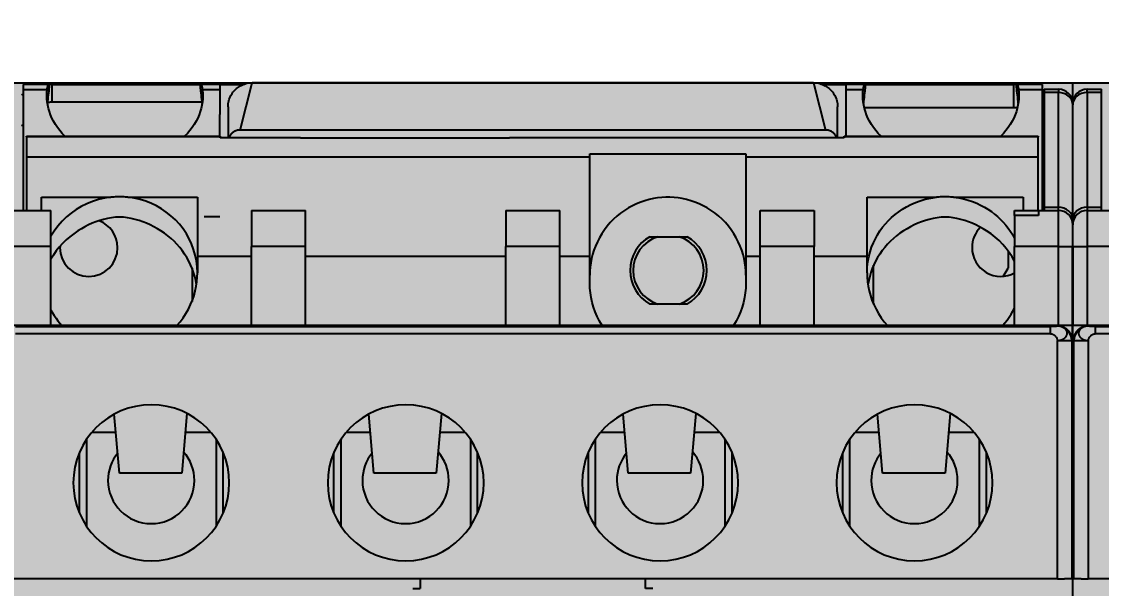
# Model space of a CAD drawing. Extents: x -20 to 2016, y -5898 to 916.
# Drawn here: x 684.91 to 729.9, y 775.01 to 798.63 of the extents above; entities that cross this region are included whole.
import ezdxf

# ---------------------------------------------------------------- set-up
doc = ezdxf.new("R2010")
doc.units = 0
doc.layers.add('MAIN-1', color=7, linetype='Continuous')
doc.layers.add('SYMS', color=7, linetype='Continuous')
doc.dimstyles.new('ISO-25', dxfattribs={"dimtxt": 2.5, "dimasz": 2.5, "dimexe": 1.25, "dimexo": 0.625, "dimtad": 1, "dimtxsty": 'Standard', "dimcen": 2.5, "dimadec": 0, "dimazin": 0, "dimtfac": 1, "dimtmove": 0, "dimatfit": 3, "dimfxl": 1, "dimarcsym": 0})

# ---------------------------------------------------------------- blocks, each defined once
blk = doc.blocks.new('*D42')
at = {"layer": 'Defpoints', "color": 0, "transparency": 16777216}
for p in [(778.839, 886.31), (287.054, 787.563), (778.839, 787.563)]:
    blk.add_point(p, dxfattribs=at)
at = {"layer": 'SYMS', "color": 0, "lineweight": -2, "transparency": 16777216}
for p, q in [((287.054, 788.188), (287.054, 887.56)), ((778.839, 788.188), (778.839, 887.56)), ((289.554, 886.31), (776.339, 886.31))]:
    blk.add_line(p, q, dxfattribs=at)
at = {"layer": 'SYMS', "color": 0, "transparency": 16777216}
for points in [[(289.554, 886.727), (289.554, 885.894), (287.054, 886.31)], [(776.339, 886.727), (776.339, 885.894), (778.839, 886.31)]]:
    blk.add_solid(points, dxfattribs=at)
at = {"layer": 'SYMS', "color": 0, "transparency": 16777216, "insert": (532.946, 888.394), "char_height": 2.5, "attachment_point": 5}
blk.add_mtext('491,79', dxfattribs=at)

msp = doc.modelspace()

# ---------------------------------------------------------------- hatches: boundary and pattern name
at = {"layer": 'SYMS', "true_color": 0x636466}
h = msp.add_hatch(color=251, dxfattribs=at)
h.dxf.hatch_style = 1
h.paths.add_polyline_path([(683.722, 725.585), (728.7, 725.585), (728.7, 796.085), (683.722, 796.085)])
h = msp.add_hatch(color=251, dxfattribs=at)
h.dxf.hatch_style = 1
h.paths.add_polyline_path([(728.711, 725.585), (773.689, 725.585), (773.689, 796.085), (728.711, 796.085)])

# ---------------------------------------------------------------- linework, layer by layer
at = {"layer": 'MAIN-1'}
for p, q in [((686.04, 796.015), (684.976, 796.015)), ((684.976, 796.015), (684.976, 795.788)), ((685.983, 795.851), (685.986, 795.87)), ((685.986, 795.87), (685.989, 795.887)), ((685.989, 795.887), (685.992, 795.904)), ((685.992, 795.904), (685.996, 795.92)), ((685.996, 795.92), (685.999, 795.934)), ((685.999, 795.934), (686.003, 795.948)), ((686.003, 795.948), (686.007, 795.961)), ((686.007, 795.961), (686.011, 795.972)), ((686.011, 795.972), (686.015, 795.982)), ((686.015, 795.982), (686.019, 795.991)), ((686.019, 795.991), (686.022, 795.998)), ((686.022, 795.998), (686.026, 796.004)), ((686.026, 796.004), (686.03, 796.009)), ((686.03, 796.009), (686.033, 796.012)), ((686.033, 796.012), (686.036, 796.014)), ((686.036, 796.014), (686.04, 796.015)), ((686.04, 796.015), (686.043, 796.014)), ((686.043, 796.014), (686.046, 796.011)), ((686.067, 796.012), (686.046, 796.011)), ((686.046, 796.011), (686.049, 796.007)), ((686.049, 796.007), (686.051, 796.002)), ((686.051, 796.002), (686.053, 795.994)), ((686.053, 795.86), (686.051, 795.839)), ((686.053, 795.994), (686.054, 795.985)), ((686.054, 795.88), (686.053, 795.86)), ((686.054, 795.985), (686.056, 795.974)), ((686.056, 795.899), (686.054, 795.88)), ((686.056, 795.974), (686.056, 795.962)), ((686.056, 795.962), (686.057, 795.949)), ((686.057, 795.934), (686.056, 795.917)), ((686.056, 795.917), (686.056, 795.899)), ((686.057, 795.949), (686.057, 795.934)), ((686.088, 796.013), (686.067, 796.012)), ((686.108, 796.014), (686.088, 796.013)), ((686.129, 796.014), (686.108, 796.014)), ((686.15, 796.015), (686.129, 796.014)), ((686.17, 796.015), (686.15, 796.015)), ((686.17, 796.015), (692.383, 796.015)), ((686.17, 796.015), (686.17, 795.274)), ((692.366, 795.962), (692.367, 795.974)), ((692.366, 795.948), (692.366, 795.962)), ((692.366, 795.933), (692.366, 795.948)), ((692.366, 795.916), (692.366, 795.933)), ((692.367, 795.898), (692.366, 795.916)), ((692.367, 795.974), (692.368, 795.985)), ((692.368, 795.879), (692.367, 795.898)), ((692.368, 795.985), (692.37, 795.994)), ((692.37, 795.859), (692.368, 795.879)), ((692.37, 795.994), (692.372, 796.001)), ((692.372, 795.838), (692.37, 795.859)), ((692.372, 796.001), (692.374, 796.007)), ((692.374, 796.007), (692.377, 796.011)), ((692.377, 796.011), (692.38, 796.014)), ((692.38, 796.014), (692.383, 796.015)), ((692.383, 796.015), (692.386, 796.014)), ((693.171, 796.015), (692.383, 796.015)), ((692.386, 796.014), (692.39, 796.012)), ((692.39, 796.012), (692.393, 796.009)), ((692.393, 796.009), (692.397, 796.004)), ((692.397, 796.004), (692.4, 795.998)), ((692.4, 795.998), (692.404, 795.991)), ((692.404, 795.991), (692.408, 795.982)), ((692.408, 795.982), (692.412, 795.972)), ((692.412, 795.972), (692.416, 795.961)), ((692.416, 795.961), (692.419, 795.948)), ((692.419, 795.948), (692.423, 795.934)), ((692.423, 795.934), (692.427, 795.92)), ((692.427, 795.92), (692.43, 795.904)), ((692.43, 795.904), (692.434, 795.887)), ((692.434, 795.887), (692.437, 795.87)), ((692.437, 795.87), (692.44, 795.851)), ((693.171, 796.015), (694.145, 796.015)), ((693.171, 796.015), (693.171, 794.76)), ((693.861, 795.842), (693.902, 795.875)), ((693.902, 795.875), (693.945, 795.907)), ((693.945, 795.907), (693.99, 795.936)), ((693.99, 795.936), (694.037, 795.963)), ((694.011, 794.115), (694.511, 796.085)), ((694.037, 795.963), (694.086, 795.989)), ((694.086, 795.989), (694.138, 796.012)), ((694.138, 796.012), (694.192, 796.032)), ((694.192, 796.032), (694.248, 796.05)), ((694.248, 796.05), (694.308, 796.065)), ((694.308, 796.065), (694.372, 796.076)), ((694.372, 796.076), (694.439, 796.082)), ((694.439, 796.082), (694.511, 796.085)), ((717.911, 796.085), (694.511, 796.085)), ((717.911, 796.085), (717.983, 796.082)), ((717.911, 796.085), (718.411, 794.115)), ((717.983, 796.082), (718.051, 796.076)), ((718.051, 796.076), (718.114, 796.065)), ((718.114, 796.065), (718.174, 796.05)), ((718.174, 796.05), (718.231, 796.032)), ((718.231, 796.032), (718.285, 796.012)), ((718.277, 796.015), (719.251, 796.015)), ((718.285, 796.012), (718.336, 795.989)), ((718.336, 795.989), (718.385, 795.963)), ((718.385, 795.963), (718.432, 795.936)), ((718.432, 795.936), (718.477, 795.907)), ((718.477, 795.907), (718.52, 795.875)), ((718.52, 795.875), (718.561, 795.842)), ((720.04, 796.015), (719.251, 796.015)), ((719.251, 796.015), (719.251, 794.76)), ((719.983, 795.851), (719.986, 795.87)), ((719.986, 795.87), (719.989, 795.887)), ((719.989, 795.887), (719.992, 795.904)), ((719.992, 795.904), (719.996, 795.92)), ((719.996, 795.92), (719.999, 795.934)), ((719.999, 795.934), (720.003, 795.948)), ((720.003, 795.948), (720.007, 795.961)), ((720.007, 795.961), (720.011, 795.972)), ((720.011, 795.972), (720.015, 795.982)), ((720.015, 795.982), (720.019, 795.991)), ((720.019, 795.991), (720.022, 795.998)), ((720.022, 795.998), (720.026, 796.004)), ((720.026, 796.004), (720.03, 796.009)), ((720.03, 796.009), (720.033, 796.012)), ((720.033, 796.012), (720.036, 796.014)), ((720.036, 796.014), (720.04, 796.015)), ((720.04, 796.015), (720.043, 796.014)), ((720.04, 796.015), (726.252, 796.015)), ((720.043, 796.014), (720.046, 796.011)), ((720.046, 796.011), (720.049, 796.007)), ((720.049, 796.007), (720.051, 796.002)), ((720.051, 796.002), (720.053, 795.994)), ((720.053, 795.86), (720.051, 795.839)), ((720.053, 795.994), (720.054, 795.985)), ((720.054, 795.88), (720.053, 795.86)), ((720.054, 795.985), (720.056, 795.974)), ((720.056, 795.899), (720.054, 795.88)), ((720.056, 795.974), (720.056, 795.962)), ((720.056, 795.962), (720.057, 795.949)), ((720.057, 795.934), (720.056, 795.917)), ((720.056, 795.917), (720.056, 795.899)), ((720.057, 795.949), (720.057, 795.934)), ((726.252, 795.041), (726.252, 796.015)), ((726.273, 796.015), (726.252, 796.015)), ((726.294, 796.014), (726.273, 796.015)), ((726.314, 796.014), (726.294, 796.014)), ((726.335, 796.013), (726.314, 796.014)), ((726.356, 796.012), (726.335, 796.013)), ((726.376, 796.011), (726.356, 796.012)), ((726.366, 795.962), (726.367, 795.974)), ((726.366, 795.948), (726.366, 795.962)), ((726.366, 795.933), (726.366, 795.948)), ((726.366, 795.916), (726.366, 795.933)), ((726.367, 795.898), (726.366, 795.916)), ((726.367, 795.974), (726.368, 795.985)), ((726.368, 795.879), (726.367, 795.898)), ((726.368, 795.985), (726.37, 795.994)), ((726.37, 795.859), (726.368, 795.879)), ((726.37, 795.994), (726.372, 796.001)), ((726.372, 795.838), (726.37, 795.859)), ((726.372, 796.001), (726.374, 796.007)), ((726.374, 796.007), (726.377, 796.011)), ((726.377, 796.011), (726.38, 796.014)), ((726.38, 796.014), (726.383, 796.015)), ((727.446, 796.015), (726.383, 796.015)), ((726.383, 796.015), (726.386, 796.014)), ((726.386, 796.014), (726.39, 796.012)), ((726.39, 796.012), (726.393, 796.009)), ((726.393, 796.009), (726.397, 796.004)), ((726.397, 796.004), (726.4, 795.998)), ((726.4, 795.998), (726.404, 795.991)), ((726.404, 795.991), (726.408, 795.982)), ((726.408, 795.982), (726.412, 795.972)), ((726.412, 795.972), (726.416, 795.961)), ((726.416, 795.961), (726.419, 795.948)), ((726.419, 795.948), (726.423, 795.934)), ((726.423, 795.934), (726.427, 795.92)), ((726.427, 795.92), (726.43, 795.904)), ((726.43, 795.904), (726.434, 795.887)), ((726.434, 795.887), (726.437, 795.87)), ((726.437, 795.87), (726.44, 795.851)), ((727.446, 795.788), (727.446, 796.015)), ((684.922, 795.578), (684.911, 795.569)), ((684.933, 795.586), (684.922, 795.578)), ((684.944, 795.595), (684.933, 795.586)), ((684.954, 795.603), (684.944, 795.595)), ((684.965, 795.611), (684.954, 795.603)), ((684.976, 795.62), (684.965, 795.611)), ((684.976, 795.788), (684.976, 790.769)), ((685.974, 795.788), (684.976, 795.788)), ((685.961, 795.552), (685.962, 795.592)), ((685.965, 795.421), (685.961, 795.552)), ((685.962, 795.592), (685.963, 795.632)), ((685.963, 795.632), (685.965, 795.671)), ((685.965, 795.671), (685.967, 795.711)), ((685.978, 795.289), (685.965, 795.421)), ((685.967, 795.711), (685.97, 795.749)), ((685.97, 795.749), (685.974, 795.788)), ((685.974, 795.788), (685.977, 795.81)), ((685.977, 795.81), (685.98, 795.831)), ((685.98, 795.831), (685.983, 795.851)), ((686.01, 795.48), (686.001, 795.394)), ((686.019, 795.567), (686.01, 795.48)), ((686.029, 795.653), (686.019, 795.567)), ((686.04, 795.74), (686.029, 795.653)), ((686.043, 795.767), (686.04, 795.74)), ((686.046, 795.792), (686.043, 795.767)), ((686.049, 795.816), (686.046, 795.792)), ((686.051, 795.839), (686.049, 795.816)), ((692.374, 795.815), (692.372, 795.838)), ((692.377, 795.792), (692.374, 795.815)), ((692.38, 795.766), (692.377, 795.792)), ((692.383, 795.74), (692.38, 795.766)), ((692.394, 795.653), (692.383, 795.74)), ((692.404, 795.566), (692.394, 795.653)), ((692.413, 795.48), (692.404, 795.566)), ((692.421, 795.394), (692.413, 795.48)), ((692.44, 795.851), (692.443, 795.831)), ((692.443, 795.831), (692.446, 795.81)), ((692.457, 795.421), (692.445, 795.289)), ((692.446, 795.81), (692.448, 795.788)), ((692.448, 795.788), (692.452, 795.749)), ((693.171, 795.788), (692.448, 795.788)), ((692.452, 795.749), (692.455, 795.711)), ((692.455, 795.711), (692.458, 795.671)), ((692.461, 795.552), (692.457, 795.421)), ((692.458, 795.671), (692.46, 795.632)), ((692.46, 795.632), (692.461, 795.592)), ((692.461, 795.592), (692.461, 795.552)), ((693.563, 795.396), (693.583, 795.451)), ((693.583, 795.451), (693.606, 795.502)), ((693.606, 795.502), (693.63, 795.552)), ((693.63, 795.552), (693.657, 795.599)), ((693.657, 795.599), (693.686, 795.645)), ((693.686, 795.645), (693.717, 795.688)), ((693.717, 795.688), (693.75, 795.73)), ((693.75, 795.73), (693.785, 795.769)), ((693.785, 795.769), (693.822, 795.806)), ((693.822, 795.806), (693.861, 795.842)), ((718.561, 795.842), (718.6, 795.806)), ((718.6, 795.806), (718.637, 795.769)), ((718.637, 795.769), (718.672, 795.73)), ((718.672, 795.73), (718.705, 795.688)), ((718.705, 795.688), (718.736, 795.645)), ((718.736, 795.645), (718.765, 795.599)), ((718.765, 795.599), (718.792, 795.552)), ((718.792, 795.552), (718.817, 795.502)), ((718.817, 795.502), (718.84, 795.451)), ((718.84, 795.451), (718.86, 795.396)), ((719.974, 795.788), (719.251, 795.788)), ((719.961, 795.552), (719.962, 795.592)), ((719.965, 795.421), (719.961, 795.552)), ((719.962, 795.592), (719.963, 795.632)), ((719.963, 795.632), (719.965, 795.671)), ((719.965, 795.671), (719.967, 795.711)), ((719.978, 795.289), (719.965, 795.421)), ((719.967, 795.711), (719.97, 795.749)), ((719.97, 795.749), (719.974, 795.788)), ((719.974, 795.788), (719.977, 795.81)), ((719.977, 795.81), (719.98, 795.831)), ((719.98, 795.831), (719.983, 795.851)), ((720.01, 795.48), (720.001, 795.394)), ((720.019, 795.566), (720.01, 795.48)), ((720.029, 795.653), (720.019, 795.566)), ((720.04, 795.74), (720.029, 795.653)), ((720.043, 795.767), (720.04, 795.74)), ((720.046, 795.792), (720.043, 795.767)), ((720.049, 795.816), (720.046, 795.792)), ((720.051, 795.839), (720.049, 795.816)), ((726.374, 795.815), (726.372, 795.838)), ((726.377, 795.792), (726.374, 795.815)), ((726.38, 795.766), (726.377, 795.792)), ((726.383, 795.74), (726.38, 795.766)), ((726.394, 795.653), (726.383, 795.74)), ((726.404, 795.567), (726.394, 795.653)), ((726.413, 795.48), (726.404, 795.567)), ((726.421, 795.394), (726.413, 795.48)), ((726.44, 795.851), (726.443, 795.831)), ((726.443, 795.831), (726.446, 795.81)), ((726.457, 795.421), (726.445, 795.289)), ((726.446, 795.81), (726.448, 795.788)), ((726.448, 795.788), (726.452, 795.749)), ((727.446, 795.788), (726.448, 795.788)), ((726.452, 795.749), (726.455, 795.711)), ((726.455, 795.711), (726.458, 795.671)), ((726.461, 795.552), (726.457, 795.421)), ((726.458, 795.671), (726.46, 795.632)), ((726.46, 795.632), (726.461, 795.592)), ((726.461, 795.592), (726.461, 795.552)), ((727.446, 790.769), (727.446, 795.788)), ((727.457, 795.611), (727.446, 795.619)), ((727.468, 795.603), (727.457, 795.611)), ((727.479, 795.594), (727.468, 795.603)), ((727.49, 795.586), (727.479, 795.594)), ((727.501, 795.577), (727.49, 795.586)), ((727.511, 795.569), (727.501, 795.577)), ((727.511, 795.815), (727.511, 795.681)), ((727.511, 795.815), (728.111, 795.815)), ((727.511, 795.681), (727.511, 790.899)), ((728.111, 795.681), (727.511, 795.681)), ((728.111, 795.815), (728.111, 795.681)), ((728.111, 790.899), (728.111, 795.681)), ((729.3, 795.681), (729.3, 795.815)), ((729.3, 795.815), (729.9, 795.815)), ((729.9, 795.681), (729.3, 795.681)), ((729.3, 795.681), (729.3, 790.899)), ((729.9, 795.681), (729.9, 795.815)), ((729.9, 790.899), (729.9, 795.681)), ((685.998, 795.155), (685.978, 795.289)), ((685.994, 795.307), (685.987, 795.221)), ((686.019, 795.262), (685.99, 795.257)), ((686.001, 795.394), (685.994, 795.307)), ((686.028, 795.02), (685.998, 795.155)), ((686.049, 795.266), (686.019, 795.262)), ((686.067, 794.884), (686.028, 795.02)), ((686.079, 795.269), (686.049, 795.266)), ((686.109, 795.272), (686.079, 795.269)), ((686.14, 795.273), (686.109, 795.272)), ((686.17, 795.274), (686.14, 795.273)), ((692.432, 795.274), (686.17, 795.274)), ((692.395, 795.02), (692.356, 794.884)), ((692.424, 795.155), (692.395, 795.02)), ((692.429, 795.307), (692.421, 795.394)), ((692.445, 795.289), (692.424, 795.155)), ((692.436, 795.221), (692.429, 795.307)), ((693.511, 795.076), (693.514, 795.148)), ((693.511, 795.076), (693.511, 793.795)), ((693.514, 795.148), (693.52, 795.216)), ((693.52, 795.216), (693.531, 795.279)), ((693.531, 795.279), (693.545, 795.339)), ((693.545, 795.339), (693.563, 795.396)), ((718.86, 795.396), (718.877, 795.339)), ((718.877, 795.339), (718.892, 795.279)), ((718.892, 795.279), (718.902, 795.216)), ((718.902, 795.216), (718.909, 795.148)), ((718.909, 795.148), (718.911, 795.076)), ((718.911, 793.795), (718.911, 795.076)), ((719.998, 795.155), (719.978, 795.289)), ((719.994, 795.307), (719.987, 795.221)), ((720.001, 795.394), (719.994, 795.307)), ((720.028, 795.02), (719.998, 795.155)), ((726.252, 795.041), (720.022, 795.041)), ((720.067, 794.884), (720.028, 795.02)), ((726.395, 795.02), (726.356, 794.884)), ((726.424, 795.155), (726.395, 795.02)), ((726.429, 795.307), (726.421, 795.394)), ((726.445, 795.289), (726.424, 795.155)), ((726.436, 795.221), (726.429, 795.307)), ((728.7, 795.215), (728.7, 795.161)), ((728.7, 795.161), (728.7, 790.379)), ((728.711, 795.215), (728.711, 795.161)), ((728.711, 790.379), (728.711, 795.161)), ((686.115, 794.749), (686.067, 794.884)), ((686.173, 794.614), (686.115, 794.749)), ((686.241, 794.48), (686.173, 794.614)), ((692.249, 794.614), (692.181, 794.48)), ((692.308, 794.749), (692.249, 794.614)), ((692.356, 794.884), (692.308, 794.749)), ((693.171, 793.857), (693.171, 794.76)), ((719.251, 794.76), (719.251, 793.857)), ((720.115, 794.749), (720.067, 794.884)), ((720.173, 794.614), (720.115, 794.749)), ((720.241, 794.48), (720.173, 794.614)), ((726.249, 794.614), (726.181, 794.48)), ((726.308, 794.749), (726.249, 794.614)), ((726.356, 794.884), (726.308, 794.749)), ((686.319, 794.349), (686.241, 794.48)), ((686.405, 794.22), (686.319, 794.349)), ((686.501, 794.095), (686.405, 794.22)), ((686.605, 793.973), (686.501, 794.095)), ((691.922, 794.095), (691.817, 793.973)), ((692.017, 794.22), (691.922, 794.095)), ((692.104, 794.349), (692.017, 794.22)), ((692.181, 794.48), (692.104, 794.349)), ((693.789, 794.062), (693.764, 794.048)), ((693.816, 794.075), (693.789, 794.062)), ((693.844, 794.086), (693.816, 794.075)), ((693.873, 794.096), (693.844, 794.086)), ((693.905, 794.104), (693.873, 794.096)), ((693.938, 794.11), (693.905, 794.104)), ((693.973, 794.113), (693.938, 794.11)), ((694.011, 794.115), (693.973, 794.113)), ((718.411, 794.115), (694.011, 794.115)), ((718.449, 794.113), (718.411, 794.115)), ((718.485, 794.11), (718.449, 794.113)), ((718.518, 794.104), (718.485, 794.11)), ((718.549, 794.096), (718.518, 794.104)), ((718.579, 794.086), (718.549, 794.096)), ((718.607, 794.075), (718.579, 794.086)), ((718.633, 794.062), (718.607, 794.075)), ((718.659, 794.048), (718.633, 794.062)), ((720.319, 794.349), (720.241, 794.48)), ((720.405, 794.22), (720.319, 794.349)), ((720.501, 794.095), (720.405, 794.22)), ((720.605, 793.973), (720.501, 794.095)), ((725.922, 794.095), (725.817, 793.973)), ((726.017, 794.22), (725.922, 794.095)), ((726.104, 794.349), (726.017, 794.22)), ((726.181, 794.48), (726.104, 794.349)), ((685.111, 793.826), (685.111, 793.857)), ((685.111, 793.857), (693.186, 793.857)), ((685.111, 793.826), (685.111, 792.994)), ((693.186, 793.826), (685.111, 793.826)), ((686.718, 793.857), (686.605, 793.973)), ((691.817, 793.973), (691.705, 793.857)), ((693.186, 793.857), (693.186, 793.826)), ((693.186, 793.795), (693.186, 793.826)), ((696.536, 793.795), (693.186, 793.795)), ((693.558, 793.822), (693.546, 793.795)), ((693.571, 793.849), (693.558, 793.822)), ((693.585, 793.874), (693.571, 793.849)), ((693.601, 793.897), (693.585, 793.874)), ((693.617, 793.92), (693.601, 793.897)), ((693.635, 793.942), (693.617, 793.92)), ((693.653, 793.962), (693.635, 793.942)), ((693.673, 793.982), (693.653, 793.962)), ((693.694, 794), (693.673, 793.982)), ((693.716, 794.017), (693.694, 794)), ((693.739, 794.033), (693.716, 794.017)), ((693.764, 794.048), (693.739, 794.033)), ((696.536, 793.795), (705.236, 793.795)), ((719.186, 793.795), (705.236, 793.795)), ((718.683, 794.033), (718.659, 794.048)), ((718.706, 794.017), (718.683, 794.033)), ((718.728, 794), (718.706, 794.017)), ((718.749, 793.982), (718.728, 794)), ((718.769, 793.962), (718.749, 793.982)), ((718.788, 793.942), (718.769, 793.962)), ((718.805, 793.92), (718.788, 793.942)), ((718.822, 793.897), (718.805, 793.92)), ((718.837, 793.874), (718.822, 793.897)), ((718.852, 793.849), (718.837, 793.874)), ((718.865, 793.822), (718.852, 793.849)), ((718.877, 793.795), (718.865, 793.822)), ((719.186, 793.826), (719.186, 793.857)), ((719.186, 793.857), (727.261, 793.857)), ((727.261, 793.826), (719.186, 793.826)), ((719.186, 793.826), (719.186, 793.795)), ((720.718, 793.857), (720.605, 793.973)), ((725.817, 793.973), (725.705, 793.857)), ((727.261, 793.857), (727.261, 793.826)), ((727.261, 792.994), (727.261, 793.826)), ((685.111, 792.994), (708.586, 792.994)), ((685.111, 792.994), (685.111, 790.765)), ((708.586, 792.994), (708.586, 793.122)), ((708.586, 793.122), (715.086, 793.122)), ((708.586, 788.865), (708.586, 792.994)), ((715.086, 793.122), (715.086, 792.994)), ((715.086, 792.994), (715.086, 788.865)), ((715.086, 792.994), (727.261, 792.994)), ((727.261, 790.765), (727.261, 792.994)), ((685.736, 790.765), (685.736, 791.316)), ((685.736, 791.316), (688.632, 791.316)), ((687.394, 790.929), (687.18, 790.801)), ((687.623, 791.042), (687.394, 790.929)), ((687.866, 791.14), (687.623, 791.042)), ((688.116, 791.219), (687.866, 791.14)), ((688.371, 791.278), (688.116, 791.219)), ((688.632, 791.316), (688.371, 791.278)), ((688.691, 791.321), (688.632, 791.316)), ((688.75, 791.325), (688.691, 791.321)), ((688.809, 791.328), (688.75, 791.325)), ((688.868, 791.33), (688.809, 791.328)), ((688.927, 791.332), (688.868, 791.33)), ((688.986, 791.332), (688.927, 791.332)), ((688.986, 791.332), (688.986, 791.332)), ((688.986, 791.332), (688.986, 791.332)), ((688.986, 791.332), (688.986, 791.332)), ((688.986, 791.332), (688.986, 791.332)), ((688.986, 791.332), (688.986, 791.332)), ((688.986, 791.332), (688.986, 791.332)), ((688.986, 791.332), (688.986, 791.332)), ((688.986, 791.332), (688.986, 791.332)), ((688.986, 791.332), (688.986, 791.332)), ((688.986, 791.332), (688.986, 791.332)), ((688.986, 791.332), (688.986, 791.332)), ((688.986, 791.332), (688.986, 791.332)), ((688.986, 791.332), (688.986, 791.332)), ((688.986, 791.332), (688.986, 791.332)), ((688.986, 791.332), (688.986, 791.332)), ((688.986, 791.332), (688.986, 791.332)), ((688.986, 791.332), (688.986, 791.332)), ((688.986, 791.332), (688.986, 791.332)), ((688.986, 791.332), (688.986, 791.332)), ((688.986, 791.332), (688.986, 791.332)), ((688.986, 791.332), (688.986, 791.332)), ((688.986, 791.332), (688.986, 791.332)), ((688.986, 791.332), (688.986, 791.332)), ((688.986, 791.332), (688.986, 791.332)), ((688.986, 791.332), (688.986, 791.332)), ((688.986, 791.332), (688.986, 791.332)), ((688.986, 791.332), (688.986, 791.332)), ((688.986, 791.332), (688.986, 791.332)), ((688.986, 791.332), (688.986, 791.332)), ((688.986, 791.332), (688.986, 791.332)), ((688.986, 791.332), (688.986, 791.332)), ((688.986, 791.332), (688.986, 791.332)), ((688.986, 791.332), (688.986, 791.332)), ((688.986, 791.332), (688.986, 791.332)), ((689.037, 791.332), (688.986, 791.332)), ((689.088, 791.331), (689.037, 791.332)), ((689.139, 791.329), (689.088, 791.331)), ((689.189, 791.327), (689.139, 791.329)), ((689.24, 791.324), (689.189, 791.327)), ((689.29, 791.32), (689.24, 791.324)), ((689.34, 791.316), (689.29, 791.32)), ((689.6, 791.278), (689.34, 791.316)), ((689.34, 791.316), (692.236, 791.316)), ((689.849, 791.221), (689.6, 791.278)), ((690.089, 791.147), (689.849, 791.221)), ((690.318, 791.057), (690.089, 791.147)), ((690.536, 790.952), (690.318, 791.057)), ((690.742, 790.833), (690.536, 790.952)), ((692.236, 791.316), (692.236, 788.865)), ((710.359, 790.96), (710.191, 790.868)), ((710.531, 791.041), (710.359, 790.96)), ((710.706, 791.112), (710.531, 791.041)), ((710.882, 791.171), (710.706, 791.112)), ((711.058, 791.22), (710.882, 791.171)), ((711.234, 791.258), (711.058, 791.22)), ((711.408, 791.287), (711.234, 791.258)), ((711.58, 791.305), (711.408, 791.287)), ((711.751, 791.314), (711.58, 791.305)), ((711.922, 791.314), (711.751, 791.314)), ((712.093, 791.305), (711.922, 791.314)), ((712.265, 791.287), (712.093, 791.305)), ((712.439, 791.258), (712.265, 791.287)), ((712.614, 791.22), (712.439, 791.258)), ((712.791, 791.171), (712.614, 791.22)), ((712.967, 791.112), (712.791, 791.171)), ((713.141, 791.041), (712.967, 791.112)), ((713.313, 790.96), (713.141, 791.041)), ((713.481, 790.868), (713.313, 790.96)), ((720.136, 788.865), (720.136, 791.316)), ((720.136, 791.316), (723.032, 791.316)), ((721.613, 790.822), (721.782, 790.922)), ((721.782, 790.922), (721.961, 791.014)), ((721.961, 791.014), (722.149, 791.096)), ((722.149, 791.096), (722.349, 791.169)), ((722.349, 791.169), (722.562, 791.231)), ((722.562, 791.231), (722.789, 791.281)), ((722.789, 791.281), (723.032, 791.316)), ((723.083, 791.32), (723.032, 791.316)), ((723.133, 791.324), (723.083, 791.32)), ((723.184, 791.327), (723.133, 791.324)), ((723.235, 791.329), (723.184, 791.327)), ((723.285, 791.331), (723.235, 791.329)), ((723.336, 791.332), (723.285, 791.331)), ((723.386, 791.332), (723.336, 791.332)), ((723.445, 791.332), (723.386, 791.332)), ((723.504, 791.33), (723.445, 791.332)), ((723.563, 791.328), (723.504, 791.33)), ((723.622, 791.325), (723.563, 791.328)), ((723.681, 791.321), (723.622, 791.325)), ((723.74, 791.316), (723.681, 791.321)), ((723.74, 791.316), (723.957, 791.286)), ((723.74, 791.316), (726.636, 791.316)), ((723.957, 791.286), (724.16, 791.244)), ((724.16, 791.244), (724.352, 791.192)), ((724.352, 791.192), (724.534, 791.131)), ((724.534, 791.131), (724.706, 791.062)), ((724.706, 791.062), (724.869, 790.986)), ((724.869, 790.986), (725.025, 790.902)), ((726.636, 791.316), (726.636, 790.765)), ((684.311, 790.765), (686.136, 790.765)), ((684.976, 790.769), (684.976, 790.765)), ((684.976, 790.769), (685.111, 790.769)), ((686.136, 789.265), (686.136, 790.765)), ((686.781, 790.493), (686.595, 790.312)), ((686.977, 790.656), (686.781, 790.493)), ((687.18, 790.801), (686.977, 790.656)), ((688.653, 790.458), (688.489, 790.429)), ((688.818, 790.479), (688.653, 790.458)), ((688.986, 790.491), (688.818, 790.479)), ((689.154, 790.479), (688.986, 790.491)), ((689.32, 790.458), (689.154, 790.479)), ((689.483, 790.429), (689.32, 790.458)), ((690.941, 790.698), (690.742, 790.833)), ((691.134, 790.544), (690.941, 790.698)), ((691.318, 790.373), (691.134, 790.544)), ((692.511, 790.515), (693.171, 790.515)), ((694.486, 790.765), (696.736, 790.765)), ((694.486, 790.765), (694.486, 789.265)), ((696.736, 789.265), (696.736, 790.765)), ((705.086, 790.765), (707.336, 790.765)), ((705.086, 790.765), (705.086, 789.265)), ((707.336, 789.265), (707.336, 790.765)), ((709.717, 790.529), (709.573, 790.397)), ((709.869, 790.652), (709.717, 790.529)), ((710.028, 790.765), (709.869, 790.652)), ((710.191, 790.868), (710.028, 790.765)), ((713.645, 790.765), (713.481, 790.868)), ((713.803, 790.652), (713.645, 790.765)), ((713.955, 790.529), (713.803, 790.652)), ((714.1, 790.397), (713.955, 790.529)), ((715.686, 790.765), (717.936, 790.765)), ((715.686, 789.265), (715.686, 790.765)), ((717.936, 790.765), (717.936, 789.265)), ((721.027, 790.345), (721.161, 790.476)), ((721.161, 790.476), (721.303, 790.599)), ((721.303, 790.599), (721.454, 790.714)), ((721.454, 790.714), (721.613, 790.822)), ((723.053, 790.458), (722.889, 790.429)), ((723.218, 790.479), (723.053, 790.458)), ((723.386, 790.491), (723.218, 790.479)), ((723.554, 790.479), (723.386, 790.491)), ((723.72, 790.458), (723.554, 790.479)), ((723.883, 790.429), (723.72, 790.458)), ((725.025, 790.902), (725.174, 790.813)), ((725.174, 790.813), (725.315, 790.717)), ((725.315, 790.717), (725.449, 790.615)), ((725.449, 790.615), (725.576, 790.508)), ((725.576, 790.508), (725.697, 790.394)), ((726.286, 790.549), (726.286, 790.765)), ((726.286, 790.765), (727.286, 790.765)), ((726.286, 790.549), (726.286, 789.265)), ((727.286, 790.549), (726.286, 790.549)), ((727.261, 790.769), (727.446, 790.769)), ((727.286, 790.765), (727.286, 790.549)), ((727.286, 790.765), (728.111, 790.765)), ((727.446, 790.765), (727.446, 790.769)), ((727.511, 790.899), (727.511, 790.765)), ((727.511, 790.899), (728.111, 790.899)), ((728.111, 790.765), (728.111, 790.899)), ((728.111, 789.265), (728.111, 790.765)), ((729.3, 790.899), (729.9, 790.899)), ((729.3, 790.899), (729.3, 790.765)), ((729.3, 790.765), (731.125, 790.765)), ((729.3, 790.765), (729.3, 789.265)), ((729.9, 790.765), (729.9, 790.899)), ((686.423, 790.113), (686.269, 789.903)), ((686.595, 790.312), (686.423, 790.113)), ((687.55, 790.089), (687.401, 790.003)), ((687.701, 790.165), (687.55, 790.089)), ((687.855, 790.234), (687.701, 790.165)), ((688.01, 790.294), (687.855, 790.234)), ((688.168, 790.347), (688.01, 790.294)), ((688.327, 790.392), (688.168, 790.347)), ((688.489, 790.429), (688.327, 790.392)), ((689.645, 790.392), (689.483, 790.429)), ((689.805, 790.347), (689.645, 790.392)), ((689.962, 790.294), (689.805, 790.347)), ((690.118, 790.234), (689.962, 790.294)), ((690.271, 790.165), (690.118, 790.234)), ((690.423, 790.089), (690.271, 790.165)), ((690.572, 790.003), (690.423, 790.089)), ((691.488, 790.188), (691.318, 790.373)), ((691.641, 789.992), (691.488, 790.188)), ((709.31, 790.108), (709.192, 789.953)), ((709.437, 790.257), (709.31, 790.108)), ((709.573, 790.397), (709.437, 790.257)), ((714.236, 790.257), (714.1, 790.397)), ((714.363, 790.108), (714.236, 790.257)), ((714.48, 789.953), (714.363, 790.108)), ((720.674, 789.913), (720.784, 790.064)), ((720.784, 790.064), (720.901, 790.208)), ((720.901, 790.208), (721.027, 790.345)), ((721.95, 790.089), (721.801, 790.003)), ((722.101, 790.165), (721.95, 790.089)), ((722.255, 790.234), (722.101, 790.165)), ((722.41, 790.294), (722.255, 790.234)), ((722.568, 790.347), (722.41, 790.294)), ((722.727, 790.392), (722.568, 790.347)), ((722.889, 790.429), (722.727, 790.392)), ((724.045, 790.392), (723.883, 790.429)), ((724.205, 790.347), (724.045, 790.392)), ((724.362, 790.294), (724.205, 790.347)), ((724.518, 790.234), (724.362, 790.294)), ((724.671, 790.165), (724.518, 790.234)), ((724.823, 790.089), (724.671, 790.165)), ((724.972, 790.003), (724.823, 790.089)), ((725.697, 790.394), (725.811, 790.275)), ((725.811, 790.275), (725.92, 790.151)), ((725.92, 790.151), (726.021, 790.021)), ((726.021, 790.021), (726.116, 789.885)), ((728.7, 790.379), (728.7, 790.315)), ((728.7, 790.315), (728.7, 790.261)), ((728.7, 790.261), (728.7, 790.219)), ((728.7, 790.219), (728.7, 790.189)), ((728.7, 790.189), (728.7, 790.171)), ((728.7, 790.171), (728.7, 790.165)), ((728.7, 790.165), (728.7, 789.265)), ((728.711, 790.379), (728.711, 790.315)), ((728.711, 790.315), (728.711, 790.261)), ((728.711, 790.261), (728.711, 790.219)), ((728.711, 790.219), (728.711, 790.189)), ((728.711, 790.189), (728.711, 790.171)), ((728.711, 790.171), (728.711, 790.165)), ((728.711, 789.265), (728.711, 790.165)), ((686.269, 789.903), (686.136, 789.69)), ((687.401, 790.003), (687.254, 789.909)), ((690.719, 789.909), (690.572, 790.003)), ((691.777, 789.79), (691.641, 789.992)), ((691.894, 789.582), (691.777, 789.79)), ((691.994, 789.367), (691.894, 789.582)), ((708.987, 789.626), (708.899, 789.456)), ((709.084, 789.792), (708.987, 789.626)), ((709.192, 789.953), (709.084, 789.792)), ((711.087, 789.665), (712.636, 789.665)), ((714.588, 789.792), (714.48, 789.953)), ((714.686, 789.626), (714.588, 789.792)), ((714.773, 789.456), (714.686, 789.626)), ((720.399, 789.413), (720.482, 789.588)), ((720.482, 789.588), (720.574, 789.754)), ((720.574, 789.754), (720.674, 789.913)), ((721.801, 790.003), (721.654, 789.909)), ((725.119, 789.909), (724.972, 790.003)), ((726.116, 789.885), (726.205, 789.744)), ((726.205, 789.744), (726.286, 789.597)), ((686.136, 789.265), (684.311, 789.265)), ((686.136, 785.965), (686.136, 789.265)), ((692.079, 789.14), (691.994, 789.367)), ((692.147, 788.903), (692.079, 789.14)), ((694.486, 785.965), (694.486, 789.265)), ((696.736, 789.265), (694.486, 789.265)), ((696.736, 785.965), (696.736, 789.265)), ((705.086, 785.965), (705.086, 789.265)), ((707.336, 789.265), (705.086, 789.265)), ((707.336, 785.965), (707.336, 789.265)), ((708.758, 789.108), (708.704, 788.932)), ((708.823, 789.283), (708.758, 789.108)), ((708.899, 789.456), (708.823, 789.283)), ((714.849, 789.283), (714.773, 789.456)), ((714.914, 789.108), (714.849, 789.283)), ((714.968, 788.932), (714.914, 789.108)), ((715.686, 785.965), (715.686, 789.265)), ((717.936, 789.265), (715.686, 789.265)), ((717.936, 785.965), (717.936, 789.265)), ((720.262, 789.039), (720.326, 789.231)), ((720.326, 789.231), (720.399, 789.413)), ((726.286, 785.965), (726.286, 789.265)), ((728.111, 789.265), (726.286, 789.265)), ((728.111, 789.265), (728.711, 789.265)), ((728.111, 785.965), (728.111, 789.265)), ((728.7, 785.965), (728.7, 789.265)), ((728.7, 789.265), (729.3, 789.265)), ((728.711, 789.265), (728.711, 785.965)), ((729.3, 789.265), (729.3, 785.965)), ((731.125, 789.265), (729.3, 789.265)), ((692.196, 788.661), (692.147, 788.903)), ((692.226, 788.415), (692.196, 788.661)), ((692.236, 788.865), (694.486, 788.865)), ((692.236, 788.865), (692.236, 788.165)), ((696.736, 788.865), (705.086, 788.865)), ((707.336, 788.865), (708.586, 788.865)), ((708.586, 787.715), (708.586, 788.865)), ((708.661, 788.756), (708.628, 788.58)), ((708.704, 788.932), (708.661, 788.756)), ((715.012, 788.756), (714.968, 788.932)), ((715.045, 788.58), (715.012, 788.756)), ((715.086, 788.865), (715.686, 788.865)), ((715.086, 788.865), (715.086, 787.715)), ((717.936, 788.865), (720.136, 788.865)), ((720.136, 788.165), (720.136, 788.865)), ((720.171, 788.627), (720.21, 788.838)), ((720.21, 788.838), (720.262, 789.039)), ((726.011, 789.082), (726.011, 788.361)), ((692.011, 788.36), (692.011, 786.977)), ((692.236, 788.165), (692.226, 788.415)), ((708.591, 788.234), (708.586, 788.065)), ((708.604, 788.406), (708.591, 788.234)), ((708.628, 788.58), (708.604, 788.406)), ((715.068, 788.406), (715.045, 788.58)), ((715.082, 788.234), (715.068, 788.406)), ((715.086, 788.065), (715.082, 788.234)), ((720.136, 788.165), (720.145, 788.403)), ((720.145, 788.403), (720.171, 788.627)), ((720.411, 786.857), (720.411, 788.479)), ((725.814, 788.019), (726.011, 788.361)), ((692.187, 787.603), (692.215, 787.793)), ((692.215, 787.793), (692.231, 787.981)), ((692.231, 787.981), (692.236, 788.165)), ((720.136, 788.165), (720.142, 787.981)), ((720.142, 787.981), (720.158, 787.793)), ((720.158, 787.793), (720.185, 787.603)), ((692.096, 787.22), (692.148, 787.412)), ((692.148, 787.412), (692.187, 787.603)), ((708.592, 787.524), (708.586, 787.715)), ((708.609, 787.33), (708.592, 787.524)), ((708.639, 787.133), (708.609, 787.33)), ((715.063, 787.33), (715.034, 787.133)), ((715.081, 787.524), (715.063, 787.33)), ((715.086, 787.715), (715.081, 787.524)), ((720.185, 787.603), (720.225, 787.412)), ((720.225, 787.412), (720.277, 787.22)), ((691.954, 786.84), (692.031, 787.029)), ((692.031, 787.029), (692.096, 787.22)), ((708.681, 786.934), (708.639, 787.133)), ((708.737, 786.736), (708.681, 786.934)), ((712.636, 786.865), (711.087, 786.865)), ((714.991, 786.934), (714.935, 786.736)), ((715.034, 787.133), (714.991, 786.934)), ((720.277, 787.22), (720.341, 787.029)), ((720.341, 787.029), (720.419, 786.84)), ((686.136, 786.605), (686.201, 786.492)), ((686.201, 786.492), (686.271, 786.381)), ((691.644, 786.296), (691.759, 786.472)), ((691.759, 786.472), (691.863, 786.654)), ((691.863, 786.654), (691.954, 786.84)), ((708.807, 786.538), (708.737, 786.736)), ((708.89, 786.343), (708.807, 786.538)), ((714.866, 786.538), (714.782, 786.343)), ((714.935, 786.736), (714.866, 786.538)), ((720.419, 786.84), (720.51, 786.654)), ((720.51, 786.654), (720.613, 786.472)), ((720.613, 786.472), (720.729, 786.296)), ((726.058, 786.317), (726.14, 786.442)), ((726.14, 786.442), (726.216, 786.569)), ((726.216, 786.569), (726.286, 786.699)), ((728.066, 785.965), (684.366, 785.965)), ((686.271, 786.381), (686.345, 786.273)), ((686.345, 786.273), (686.424, 786.167)), ((686.424, 786.167), (686.507, 786.064)), ((686.507, 786.064), (686.594, 785.965)), ((691.378, 785.965), (691.516, 786.126)), ((691.516, 786.126), (691.644, 786.296)), ((708.988, 786.151), (708.89, 786.343)), ((709.099, 785.965), (708.988, 786.151)), ((714.685, 786.151), (714.573, 785.965)), ((714.782, 786.343), (714.685, 786.151)), ((720.729, 786.296), (720.856, 786.126)), ((720.856, 786.126), (720.994, 785.965)), ((725.778, 785.965), (725.877, 786.078)), ((725.877, 786.078), (725.971, 786.196)), ((725.971, 786.196), (726.058, 786.317)), ((728.066, 785.965), (728.095, 785.964)), ((728.066, 785.942), (728.066, 785.965)), ((728.095, 785.964), (728.123, 785.962)), ((728.711, 785.965), (728.111, 785.965)), ((728.123, 785.962), (728.15, 785.959)), ((728.15, 785.959), (728.177, 785.955)), ((728.7, 775.415), (728.7, 785.965)), ((729.3, 785.965), (728.7, 785.965)), ((728.711, 775.415), (728.711, 785.965)), ((729.244, 785.955), (729.271, 785.959)), ((729.271, 785.959), (729.299, 785.962)), ((729.299, 785.962), (729.327, 785.964)), ((729.327, 785.964), (729.355, 785.965)), ((773.055, 785.965), (729.355, 785.965)), ((729.355, 785.965), (729.355, 785.942)), ((684.651, 785.927), (727.782, 785.927)), ((727.782, 785.628), (684.651, 785.628)), ((727.795, 785.927), (727.782, 785.927)), ((727.782, 785.628), (727.782, 785.927)), ((727.782, 785.628), (727.797, 785.627)), ((727.809, 785.927), (727.795, 785.927)), ((727.797, 785.627), (727.812, 785.625)), ((727.823, 785.928), (727.809, 785.927)), ((727.812, 785.625), (727.827, 785.622)), ((727.838, 785.928), (727.823, 785.928)), ((727.827, 785.622), (727.842, 785.619)), ((727.852, 785.928), (727.838, 785.928)), ((727.842, 785.619), (727.857, 785.614)), ((727.867, 785.928), (727.852, 785.928)), ((727.857, 785.614), (727.871, 785.608)), ((727.882, 785.929), (727.867, 785.928)), ((727.871, 785.608), (727.886, 785.601)), ((727.897, 785.929), (727.882, 785.929)), ((727.886, 785.601), (727.9, 785.593)), ((727.912, 785.929), (727.897, 785.929)), ((727.9, 785.593), (727.914, 785.584)), ((727.927, 785.93), (727.912, 785.929)), ((727.914, 785.584), (727.928, 785.575)), ((727.941, 785.93), (727.927, 785.93)), ((727.928, 785.575), (727.941, 785.565)), ((727.954, 785.931), (727.941, 785.93)), ((727.941, 785.565), (727.954, 785.554)), ((727.967, 785.932), (727.954, 785.931)), ((727.954, 785.554), (727.967, 785.543)), ((727.98, 785.932), (727.967, 785.932)), ((727.967, 785.543), (727.978, 785.531)), ((727.978, 785.531), (727.99, 785.518)), ((727.991, 785.933), (727.98, 785.932)), ((727.99, 785.518), (728.001, 785.505)), ((728.002, 785.934), (727.991, 785.933)), ((728.001, 785.505), (728.011, 785.492)), ((728.013, 785.934), (728.002, 785.934)), ((728.023, 785.935), (728.013, 785.934)), ((728.032, 785.936), (728.023, 785.935)), ((728.04, 785.937), (728.032, 785.936)), ((728.047, 785.938), (728.04, 785.937)), ((728.053, 785.938), (728.047, 785.938)), ((728.058, 785.939), (728.053, 785.938)), ((728.061, 785.94), (728.058, 785.939)), ((728.064, 785.941), (728.061, 785.94)), ((728.066, 785.941), (728.064, 785.941)), ((728.066, 785.942), (728.066, 785.941)), ((728.088, 785.942), (728.066, 785.942)), ((728.11, 785.94), (728.088, 785.942)), ((728.131, 785.938), (728.11, 785.94)), ((728.152, 785.936), (728.131, 785.938)), ((728.173, 785.932), (728.152, 785.936)), ((728.194, 785.927), (728.173, 785.932)), ((728.177, 785.955), (728.204, 785.949)), ((728.214, 785.922), (728.194, 785.927)), ((728.204, 785.949), (728.231, 785.942)), ((728.234, 785.916), (728.214, 785.922)), ((728.231, 785.942), (728.257, 785.934)), ((728.254, 785.909), (728.234, 785.916)), ((728.272, 785.902), (728.254, 785.909)), ((728.257, 785.934), (728.283, 785.924)), ((728.291, 785.893), (728.272, 785.902)), ((728.283, 785.924), (728.308, 785.914)), ((728.309, 785.884), (728.291, 785.893)), ((728.308, 785.914), (728.333, 785.902)), ((728.326, 785.875), (728.309, 785.884)), ((728.342, 785.864), (728.326, 785.875)), ((728.333, 785.902), (728.358, 785.889)), ((728.358, 785.853), (728.342, 785.864)), ((728.358, 785.889), (728.382, 785.875)), ((728.373, 785.841), (728.358, 785.853)), ((728.387, 785.829), (728.373, 785.841)), ((728.382, 785.875), (728.405, 785.86)), ((728.4, 785.817), (728.387, 785.829)), ((728.412, 785.804), (728.4, 785.817)), ((728.405, 785.86), (728.428, 785.844)), ((728.423, 785.79), (728.412, 785.804)), ((728.433, 785.776), (728.423, 785.79)), ((728.426, 785.505), (728.435, 785.519)), ((728.428, 785.844), (728.449, 785.826)), ((728.442, 785.762), (728.433, 785.776)), ((728.435, 785.519), (728.444, 785.533)), ((728.45, 785.748), (728.442, 785.762)), ((728.444, 785.533), (728.451, 785.548)), ((728.449, 785.826), (728.47, 785.808)), ((728.456, 785.733), (728.45, 785.748)), ((728.451, 785.548), (728.458, 785.562)), ((728.462, 785.718), (728.456, 785.733)), ((728.458, 785.562), (728.463, 785.578)), ((728.467, 785.703), (728.462, 785.718)), ((728.463, 785.578), (728.468, 785.593)), ((728.47, 785.687), (728.467, 785.703)), ((728.468, 785.593), (728.471, 785.609)), ((728.47, 785.808), (728.49, 785.789)), ((728.472, 785.672), (728.47, 785.687)), ((728.471, 785.609), (728.473, 785.624)), ((728.474, 785.656), (728.472, 785.672)), ((728.473, 785.624), (728.474, 785.64)), ((728.474, 785.64), (728.474, 785.656)), ((728.49, 785.789), (728.509, 785.769)), ((728.509, 785.769), (728.528, 785.748)), ((728.528, 785.748), (728.545, 785.726)), ((728.545, 785.726), (728.561, 785.704)), ((728.561, 785.704), (728.576, 785.68)), ((728.576, 785.68), (728.59, 785.656)), ((728.59, 785.656), (728.603, 785.632)), ((728.603, 785.632), (728.615, 785.607)), ((728.615, 785.607), (728.626, 785.581)), ((728.626, 785.581), (728.635, 785.555)), ((728.635, 785.555), (728.643, 785.529)), ((728.643, 785.529), (728.65, 785.502)), ((728.771, 785.502), (728.778, 785.529)), ((728.778, 785.529), (728.786, 785.555)), ((728.786, 785.555), (728.796, 785.581)), ((728.796, 785.581), (728.806, 785.607)), ((728.806, 785.607), (728.818, 785.632)), ((728.818, 785.632), (728.831, 785.656)), ((728.831, 785.656), (728.845, 785.68)), ((728.845, 785.68), (728.86, 785.704)), ((728.86, 785.704), (728.876, 785.726)), ((728.876, 785.726), (728.894, 785.748)), ((728.894, 785.748), (728.912, 785.769)), ((728.912, 785.769), (728.931, 785.789)), ((728.931, 785.789), (728.951, 785.808)), ((728.95, 785.681), (728.948, 785.667)), ((728.948, 785.667), (728.948, 785.652)), ((728.948, 785.652), (728.948, 785.637)), ((728.948, 785.637), (728.949, 785.622)), ((728.949, 785.622), (728.951, 785.608)), ((728.953, 785.696), (728.95, 785.681)), ((728.951, 785.808), (728.972, 785.826)), ((728.951, 785.608), (728.954, 785.593)), ((728.957, 785.71), (728.953, 785.696)), ((728.954, 785.593), (728.958, 785.579)), ((728.962, 785.724), (728.957, 785.71)), ((728.958, 785.579), (728.963, 785.564)), ((728.967, 785.738), (728.962, 785.724)), ((728.963, 785.564), (728.969, 785.55)), ((728.974, 785.752), (728.967, 785.738)), ((728.969, 785.55), (728.976, 785.536)), ((728.972, 785.826), (728.994, 785.844)), ((728.982, 785.765), (728.974, 785.752)), ((728.976, 785.536), (728.984, 785.523)), ((728.99, 785.778), (728.982, 785.765)), ((728.984, 785.523), (728.993, 785.509)), ((728.999, 785.791), (728.99, 785.778)), ((728.993, 785.509), (729.002, 785.496)), ((728.994, 785.844), (729.016, 785.86)), ((729.01, 785.804), (728.999, 785.791)), ((729.021, 785.816), (729.01, 785.804)), ((729.016, 785.86), (729.04, 785.875)), ((729.033, 785.828), (729.021, 785.816)), ((729.046, 785.839), (729.033, 785.828)), ((729.04, 785.875), (729.063, 785.889)), ((729.059, 785.85), (729.046, 785.839)), ((729.074, 785.861), (729.059, 785.85)), ((729.063, 785.889), (729.088, 785.902)), ((729.089, 785.871), (729.074, 785.861)), ((729.088, 785.902), (729.113, 785.914)), ((729.105, 785.88), (729.089, 785.871)), ((729.121, 785.889), (729.105, 785.88)), ((729.113, 785.914), (729.139, 785.924)), ((729.138, 785.897), (729.121, 785.889)), ((729.156, 785.904), (729.138, 785.897)), ((729.139, 785.924), (729.165, 785.934)), ((729.174, 785.911), (729.156, 785.904)), ((729.165, 785.934), (729.191, 785.942)), ((729.192, 785.918), (729.174, 785.911)), ((729.191, 785.942), (729.217, 785.949)), ((729.211, 785.923), (729.192, 785.918)), ((729.231, 785.928), (729.211, 785.923)), ((729.217, 785.949), (729.244, 785.955)), ((729.251, 785.932), (729.231, 785.928)), ((729.271, 785.936), (729.251, 785.932)), ((729.292, 785.939), (729.271, 785.936)), ((729.312, 785.941), (729.292, 785.939)), ((729.334, 785.942), (729.312, 785.941)), ((729.355, 785.942), (729.334, 785.942)), ((729.356, 785.941), (729.355, 785.942)), ((729.357, 785.941), (729.356, 785.941)), ((729.36, 785.94), (729.357, 785.941)), ((729.364, 785.939), (729.36, 785.94)), ((729.368, 785.938), (729.364, 785.939)), ((729.374, 785.938), (729.368, 785.938)), ((729.382, 785.937), (729.374, 785.938)), ((729.39, 785.936), (729.382, 785.937)), ((729.399, 785.935), (729.39, 785.936)), ((729.408, 785.934), (729.399, 785.935)), ((729.419, 785.934), (729.408, 785.934)), ((729.411, 785.492), (729.421, 785.505)), ((729.43, 785.933), (729.419, 785.934)), ((729.421, 785.505), (729.432, 785.518)), ((729.441, 785.932), (729.43, 785.933)), ((729.432, 785.518), (729.443, 785.531)), ((729.454, 785.932), (729.441, 785.932)), ((729.443, 785.531), (729.455, 785.543)), ((729.467, 785.931), (729.454, 785.932)), ((729.455, 785.543), (729.467, 785.554)), ((729.48, 785.931), (729.467, 785.931)), ((729.467, 785.554), (729.48, 785.565)), ((729.494, 785.93), (729.48, 785.931)), ((729.48, 785.565), (729.493, 785.575)), ((729.493, 785.575), (729.507, 785.584)), ((729.509, 785.929), (729.494, 785.93)), ((729.507, 785.584), (729.521, 785.593)), ((729.524, 785.929), (729.509, 785.929)), ((729.521, 785.593), (729.535, 785.601)), ((729.539, 785.929), (729.524, 785.929)), ((729.535, 785.601), (729.55, 785.608)), ((729.554, 785.928), (729.539, 785.929)), ((729.55, 785.608), (729.565, 785.614)), ((729.569, 785.928), (729.554, 785.928)), ((729.565, 785.614), (729.58, 785.619)), ((729.584, 785.928), (729.569, 785.928)), ((729.58, 785.619), (729.595, 785.622)), ((729.598, 785.928), (729.584, 785.928)), ((729.595, 785.622), (729.61, 785.625)), ((729.612, 785.927), (729.598, 785.928)), ((729.61, 785.625), (729.625, 785.627)), ((729.626, 785.927), (729.612, 785.927)), ((729.625, 785.627), (729.64, 785.628)), ((729.64, 785.927), (729.626, 785.927)), ((729.64, 785.927), (772.77, 785.927)), ((729.64, 785.927), (729.64, 785.628)), ((772.77, 785.628), (729.64, 785.628)), ((728.011, 785.492), (728.02, 785.478)), ((728.02, 785.478), (728.029, 785.464)), ((728.029, 785.464), (728.037, 785.449)), ((728.037, 785.449), (728.044, 785.434)), ((728.044, 785.434), (728.05, 785.419)), ((728.05, 785.419), (728.055, 785.404)), ((728.055, 785.404), (728.059, 785.389)), ((728.059, 785.389), (728.063, 785.374)), ((728.063, 785.374), (728.065, 785.358)), ((728.065, 785.358), (728.066, 785.343)), ((728.066, 785.343), (728.09, 785.344)), ((728.066, 775.415), (728.066, 785.343)), ((728.066, 785.343), (728.666, 785.343)), ((728.09, 785.344), (728.113, 785.346)), ((728.113, 785.346), (728.136, 785.349)), ((728.136, 785.349), (728.158, 785.353)), ((728.158, 785.353), (728.18, 785.357)), ((728.18, 785.357), (728.202, 785.362)), ((728.202, 785.362), (728.223, 785.368)), ((728.223, 785.368), (728.243, 785.375)), ((728.243, 785.375), (728.262, 785.382)), ((728.262, 785.382), (728.281, 785.391)), ((728.281, 785.391), (728.299, 785.4)), ((728.299, 785.4), (728.316, 785.409)), ((728.316, 785.409), (728.333, 785.419)), ((728.333, 785.419), (728.349, 785.43)), ((728.349, 785.43), (728.364, 785.441)), ((728.364, 785.441), (728.378, 785.453)), ((728.378, 785.453), (728.391, 785.465)), ((728.391, 785.465), (728.404, 785.478)), ((728.404, 785.478), (728.415, 785.491)), ((728.415, 785.491), (728.426, 785.505)), ((728.65, 785.502), (728.656, 785.475)), ((728.656, 785.475), (728.66, 785.448)), ((728.66, 785.448), (728.664, 785.421)), ((728.664, 785.421), (728.666, 785.392)), ((728.666, 785.392), (728.666, 785.364)), ((728.666, 785.343), (728.666, 785.364)), ((728.666, 785.343), (728.666, 775.415)), ((728.755, 785.364), (728.756, 785.392)), ((728.755, 785.364), (728.755, 785.343)), ((728.755, 785.343), (729.355, 785.343)), ((728.755, 775.415), (728.755, 785.343)), ((728.756, 785.392), (728.758, 785.421)), ((728.758, 785.421), (728.761, 785.448)), ((728.761, 785.448), (728.765, 785.475)), ((728.765, 785.475), (728.771, 785.502)), ((729.002, 785.496), (729.013, 785.483)), ((729.013, 785.483), (729.025, 785.471)), ((729.025, 785.471), (729.037, 785.459)), ((729.037, 785.459), (729.05, 785.448)), ((729.05, 785.448), (729.064, 785.437)), ((729.064, 785.437), (729.078, 785.426)), ((729.078, 785.426), (729.093, 785.416)), ((729.093, 785.416), (729.109, 785.407)), ((729.109, 785.407), (729.125, 785.398)), ((729.125, 785.398), (729.141, 785.39)), ((729.141, 785.39), (729.158, 785.383)), ((729.158, 785.383), (729.176, 785.376)), ((729.176, 785.376), (729.194, 785.37)), ((729.194, 785.37), (729.212, 785.364)), ((729.212, 785.364), (729.232, 785.359)), ((729.232, 785.359), (729.251, 785.355)), ((729.251, 785.355), (729.271, 785.351)), ((729.271, 785.351), (729.292, 785.348)), ((729.292, 785.348), (729.313, 785.346)), ((729.313, 785.346), (729.334, 785.344)), ((729.334, 785.344), (729.355, 785.343)), ((729.355, 785.343), (729.356, 785.358)), ((729.355, 785.343), (729.355, 775.415)), ((729.356, 785.358), (729.359, 785.374)), ((729.359, 785.374), (729.362, 785.389)), ((729.362, 785.389), (729.366, 785.404)), ((729.366, 785.404), (729.372, 785.419)), ((729.372, 785.419), (729.378, 785.434)), ((729.378, 785.434), (729.385, 785.449)), ((729.385, 785.449), (729.393, 785.464)), ((729.393, 785.464), (729.401, 785.478)), ((729.401, 785.478), (729.411, 785.492)), ((688.986, 779.815), (688.775, 782.276)), ((691.8, 782.306), (691.586, 779.815)), ((699.586, 779.815), (699.375, 782.276)), ((702.4, 782.306), (702.186, 779.815)), ((710.186, 779.815), (709.975, 782.276)), ((713, 782.306), (712.786, 779.815)), ((720.786, 779.815), (720.575, 782.276)), ((723.6, 782.306), (723.386, 779.815)), ((688.841, 781.515), (687.836, 781.515)), ((692.797, 781.515), (691.732, 781.515)), ((699.441, 781.515), (698.436, 781.515)), ((703.397, 781.515), (702.332, 781.515)), ((710.041, 781.515), (709.036, 781.515)), ((713.997, 781.515), (712.932, 781.515)), ((720.641, 781.515), (719.636, 781.515)), ((724.597, 781.515), (723.532, 781.515)), ((687.611, 781.216), (687.611, 777.613)), ((693.011, 781.231), (693.011, 777.598)), ((698.211, 781.216), (698.211, 777.613)), ((703.611, 781.231), (703.611, 777.598)), ((708.811, 781.216), (708.811, 777.613)), ((714.211, 781.231), (714.211, 777.598)), ((719.411, 781.216), (719.411, 777.613)), ((724.811, 781.231), (724.811, 777.598)), ((687.311, 780.653), (687.311, 778.177)), ((693.311, 778.153), (693.311, 780.677)), ((697.911, 780.653), (697.911, 778.177)), ((703.911, 778.153), (703.911, 780.677)), ((708.511, 780.653), (708.511, 778.177)), ((714.511, 778.153), (714.511, 780.677)), ((719.111, 780.653), (719.111, 778.177)), ((725.111, 778.153), (725.111, 780.677)), ((691.586, 779.815), (688.986, 779.815)), ((702.186, 779.815), (699.586, 779.815)), ((712.786, 779.815), (710.186, 779.815)), ((723.386, 779.815), (720.786, 779.815)), ((728.066, 775.415), (684.366, 775.415)), ((710.911, 775.415), (701.511, 775.415)), ((701.511, 775.415), (701.511, 775.015)), ((703.611, 775.415), (703.611, 775.415)), ((703.911, 775.415), (703.911, 775.415)), ((704.936, 775.415), (704.936, 775.415)), ((707.486, 775.415), (707.486, 775.415)), ((708.511, 775.415), (708.511, 775.415)), ((708.811, 775.415), (708.811, 775.415)), ((710.911, 775.015), (710.911, 775.415)), ((728.066, 775.415), (728.368, 775.415)), ((728.711, 775.415), (728.366, 775.415)), ((729.055, 775.415), (728.7, 775.415)), ((728.7, 775.415), (728.7, 772.315)), ((728.711, 772.315), (728.711, 775.415)), ((729.054, 775.415), (729.355, 775.415)), ((773.055, 775.415), (729.355, 775.415)), ((701.211, 775.015), (701.511, 775.015)), ((711.211, 775.015), (710.911, 775.015))]:
    msp.add_line(p, q, dxfattribs=at)
for centre, radius, start, end in [((728.111, 795.215), 0.6, 0, 90), ((729.3, 795.215), 0.6, 90, 180), ((728.111, 790.165), 0.6, 359.9997, 90), ((729.3, 790.165), 0.6, 90, 180.0002), ((687.711, 789.215), 1.2, 0, 69.267), ((725.711, 789.215), 1.2, 134.8559, 180), ((711.861, 788.265), 1.6, 118.955, 241.045), ((711.861, 788.265), 1.47, 107.7528, 180), ((711.861, 788.265), 1.47, 0, 72.2472), ((711.861, 788.265), 1.6, 298.955, 61.045), ((687.711, 789.215), 1.2, 177.244, 180), ((687.711, 789.215), 1.2, 180, 0), ((725.711, 789.215), 1.2, 180, 298.631), ((711.861, 788.265), 1.47, 180, 252.2472), ((711.861, 788.265), 1.47, 287.7528, 0), ((690.316, 779.415), 3.25, 0, 180), ((700.916, 779.415), 3.25, 0, 180), ((711.516, 779.415), 3.25, 0, 180), ((722.116, 779.415), 3.25, 0, 180), ((690.311, 779.515), 1.8, 140.8866, 180), ((690.311, 779.515), 1.8, 0, 41.351), ((700.911, 779.515), 1.8, 140.8866, 180), ((700.911, 779.515), 1.8, 0, 41.351), ((711.511, 779.515), 1.8, 140.8866, 180), ((711.511, 779.515), 1.8, 0, 41.351), ((722.111, 779.515), 1.8, 140.8866, 180), ((722.111, 779.515), 1.8, 0, 41.351), ((690.316, 779.415), 3.25, 180, 0), ((690.311, 779.515), 1.8, 180, 0), ((700.916, 779.415), 3.25, 180, 0), ((700.911, 779.515), 1.8, 180, 0), ((711.516, 779.415), 3.25, 180, 0), ((711.511, 779.515), 1.8, 180, 0), ((722.116, 779.415), 3.25, 180, 0), ((722.111, 779.515), 1.8, 180, 0)]:
    msp.add_arc(centre, radius, start, end, dxfattribs=at)
for centre, major_axis, ratio, start_param, end_param in [((728.111, 795.161), (-0.6, 0), 0.866025, -3.141593, -1.570796), ((729.3, 795.161), (-0.6, 0), 0.866025, -1.570796, 0), ((726.252, 794.041), (-1, -0.001), 0.999658, -1.717524, -1.571858), ((685.171, 794.041), (-1, 0.026), 0.258736, -1.36843, -1.301657), ((727.252, 794.041), (1, 0.026), 0.026168, 1.307741, 1.37451), ((728.111, 790.379), (0.6, 0), 0.866025, -0.000025, 1.570796), ((729.3, 790.379), (0.6, 0), 0.866025, 1.570796, 3.141605), ((688.986, 787.18), (-3.25, 0), 0.992546, -1.008541, -0.501372), ((688.986, 787.18), (-3.25, 0), 0.992546, -2.988754, -2.133052), ((723.386, 787.18), (-3.25, 0), 0.992546, -1.008541, -0.152839), ((723.386, 787.18), (-3.25, 0), 0.992546, -2.673228, -2.133052), ((728.066, 785.343), (0.6, 0), 0.99863, -0.000023, 1.570517), ((729.355, 785.343), (0.6, 0), 0.99863, 1.571084, 3.141615)]:
    msp.add_ellipse(centre, major_axis=major_axis, ratio=ratio, start_param=start_param, end_param=end_param, dxfattribs=at)
at = {"layer": 'SYMS'}
for points in [[(683.722, 796.085), (728.7, 796.085), (728.7, 725.585), (683.722, 725.585)], [(728.711, 796.085), (773.689, 796.085), (773.689, 725.585), (728.711, 725.585)]]:
    msp.add_lwpolyline(points, close=True, dxfattribs=at)

# ---------------------------------------------------------------- dimensions: what is measured, and where the dimension line sits
dim = msp.add_linear_dim(base=(778.8389, 886.3104), p1=(287.0536, 787.5627), p2=(778.8389, 787.5627), dimstyle='ISO-25', dxfattribs=at)
dim.commit()
dim.dimension.update_dxf_attribs({"geometry": '*D42', "text_midpoint": (532.9462, 888.3937)})

doc.saveas('drawing.dxf')
